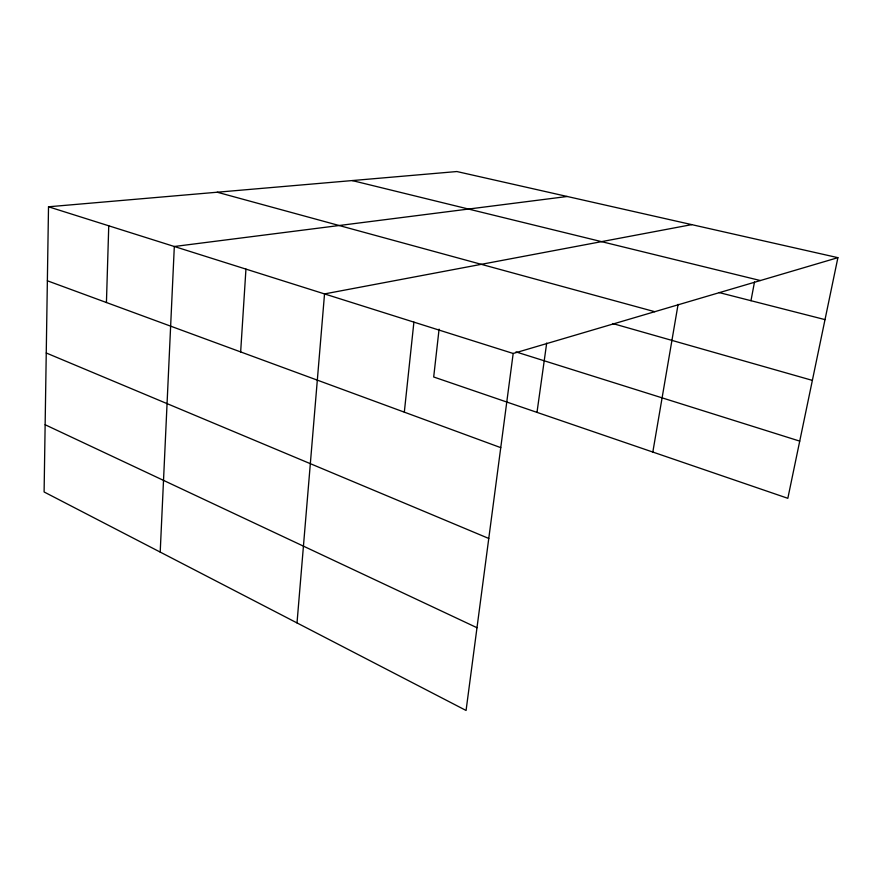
<?xml version="1.0" encoding="UTF-8"?>
<svg xmlns="http://www.w3.org/2000/svg" width="882" height="882" viewBox="0 0 882 882"><rect width="100%" height="100%" fill="white"/><g stroke="black" fill="none" stroke-linecap="round" stroke-linejoin="round"><path stroke-width="1.32" d="M837.9 257.665L456.865 171.538L48.51 206.785L44.1 491.969L466.071 710.462L513.181 353.473L837.9 257.665L787.835 498.308L433.69 376.989L439.082 329.151M106.435 302.526L108.751 225.803M160.204 552.088L174.316 246.497L567.214 196.488M240.654 351.918L245.946 269.109M297.013 622.924L324.532 293.915L691.731 224.623M404.32 412.159L413.901 322.128M536.995 412.379L546.697 343.043M652.823 452.058L678.093 304.356M750.968 300.696L754.496 281.997M352.216 180.567L760.339 280.542M719.017 292.537L825.012 319.615M217.226 192.221L654.764 311.699M612.714 323.529L812.366 380.385M515.948 351.896L799.731 441.121M48.51 206.785L513.181 353.473M47.363 280.785L500.755 447.648M46.25 352.987L488.771 538.461M45.136 424.738L476.986 627.719"/></g></svg>
